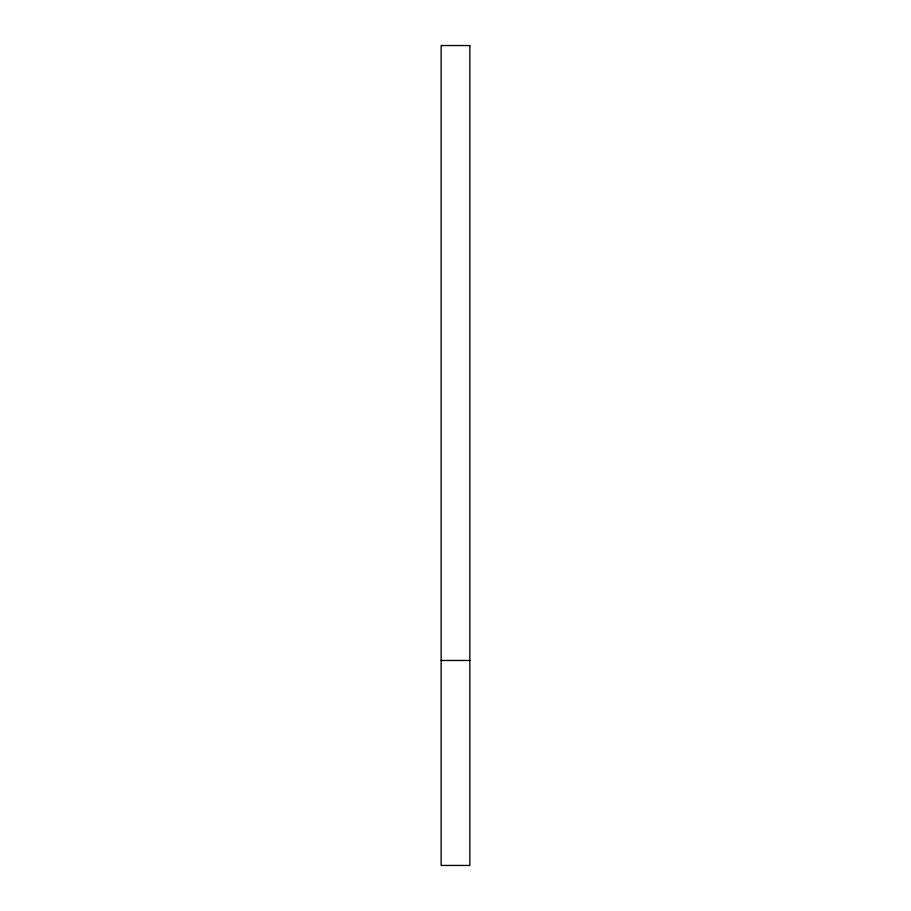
<?xml version="1.0" encoding="UTF-8"?>
<svg xmlns="http://www.w3.org/2000/svg" width="911" height="911" viewBox="0 0 911 911"><rect width="100%" height="100%" fill="white"/><g stroke="black" fill="none" stroke-linecap="round" stroke-linejoin="round"><path stroke-width="1.37" d="M441.152 660.475L469.848 660.475M469.848 45.55L441.152 45.55L441.152 865.45L469.848 865.45L469.848 45.55"/></g></svg>
